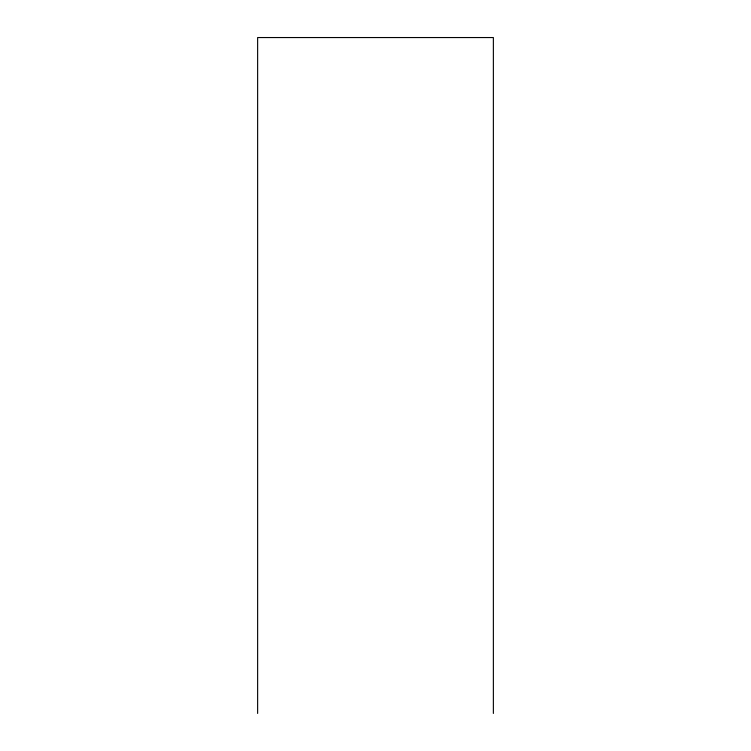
<?xml version="1.0" encoding="UTF-8"?>
<svg xmlns="http://www.w3.org/2000/svg" width="751" height="751" viewBox="0 0 751 751"><rect width="100%" height="100%" fill="white"/><g stroke="black" fill="none" stroke-linecap="round" stroke-linejoin="round"><path stroke-width="1.13" d="M493.369 713.45L493.369 37.55L257.631 37.55L257.631 713.45"/></g></svg>
